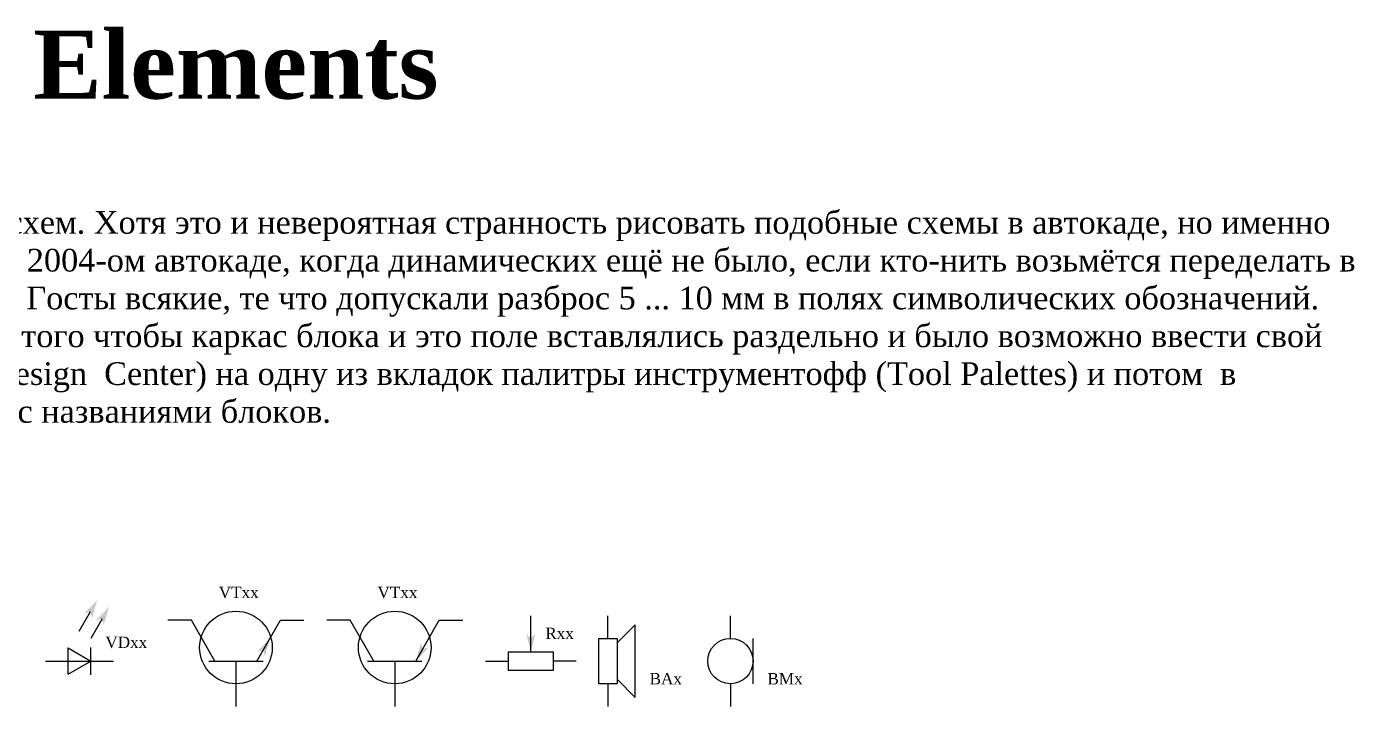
# Model space of a CAD drawing. Header units: millimetres. Extents: x 203 to 738, y -367 to 371.
# Drawn here: x 444.8 to 737.6, y 207 to 356.9 of the extents above; entities that cross this region are included whole.
import ezdxf

# ---------------------------------------------------------------- set-up
doc = ezdxf.new("R2010")
doc.units = ezdxf.units.MM

# ---------------------------------------------------------------- blocks, each defined once
blk = doc.blocks.new('Temp8')
for p, q in [((-5.1, 10.83), (-7.6, 6.5)), ((-2.5, 9.33), (-5, 5)), ((-5, -3), (-5, 3)), ((-15, 0), (0, 0)), ((-10, 2.89), (-5, 0)), ((-10, -2.89), (-10, 2.89)), ((-10, -2.89), (-5, 0))]:
    blk.add_line(p, q)
for points in [[(-3.6, 13.43), (-6.46, 10.46), (-4.73, 9.46), (-5.1, 10.83)], [(-1, 11.93), (-3.87, 8.96), (-2.13, 7.96), (-2.5, 9.33)]]:
    blk.add_solid(points)
blk = doc.blocks.new('Temp9')
for p, q in [((-9.81, 19), (-15, 19)), ((-4.62, 10), (-9.81, 19)), ((4.62, 10), (9.81, 19)), ((9.81, 19), (15, 19)), ((-6, 10), (6, 10)), ((0, 10), (0, 0))]:
    blk.add_line(p, q)
blk.add_circle((0, 13), 8)
blk.add_solid([(7.5, 14.99), (4.63, 12.03), (6.37, 11.03), (6, 12.39)])
blk = doc.blocks.new('Temp10')
for p, q in [((-9.81, 19), (-15, 19)), ((-4.62, 10), (-9.81, 19)), ((4.62, 10), (9.81, 19)), ((9.81, 19), (15, 19)), ((-6, 10), (6, 10)), ((0, 10), (0, 0))]:
    blk.add_line(p, q)
blk.add_circle((0, 13), 8)
blk.add_solid([(4.65, 10.05), (5.78, 14.02), (7.52, 13.02), (6.15, 12.65)])
blk = doc.blocks.new('Temp')
for p, q in [((-20, 0), (-15, 0)), ((0, 0), (-5, 0))]:
    blk.add_line(p, q)
blk.add_lwpolyline([(-15, -2), (-5, -2), (-5, 2), (-15, 2)], close=True)
blk = doc.blocks.new('Temp11')
blk.add_line((-10, 2), (-10, 10))
blk.add_solid([(-10, 2), (-11, 6), (-9, 6), (-10, 5)])
blk.add_blockref('Temp', (0, 0))
blk = doc.blocks.new('Temp13')
for p, q in [((0, -5), (0, 0)), ((2, -6), (6, -2)), ((6, -18), (6, -2)), ((2, -14), (6, -18)), ((0, -15), (0, -20)), ((6, -18), (6, -18))]:
    blk.add_line(p, q)
blk.add_lwpolyline([(-2, -5), (2, -5), (2, -15), (-2, -15)], close=True)
blk = doc.blocks.new('temp_MK6')
for p, q in [((0, -5), (0, 0)), ((5, -15), (5, -5)), ((0, -15), (0, -20))]:
    blk.add_line(p, q)
blk.add_circle((0, -10), 5)

msp = doc.modelspace()

# ---------------------------------------------------------------- block references
for name, p in [('Temp8', (464, 217)), ('Temp9', (491, 207)), ('Temp10', (526, 207)), ('Temp11', (566, 217)), ('Temp13', (573, 227)), ('temp_MK6', (600, 227))]:
    msp.add_blockref(name, p)

# ---------------------------------------------------------------- texts
at = {"attachment_point": 1}
for s, insert, char_height, width in [('{\\fTimes New Roman|b1|i0|c0|p18;Elements}', (446.3, 356), 15, 100.6954), ('{\\fTimes New Roman|b0|i0|c204|p18;Описание: Elements - полезняшка блоки электрических принципиальных схем. Хотя это и невероятная странность рисовать подобные схемы в автокаде, но именно\\P                   это многие и делают :) Блоки обычные статические, делались в 2004-ом автокаде, когда динамических ещё не было, если кто-нить возьмётся переделать в  \\P                   динамические буду только рад хотя и не уверен что это нужно. Госты всякие, те что допускали разброс 5 ... 10 мм в полях символических обозначений.\\P                   Все блоки содержат поле с номером DDxx и т.п. детальки. Для того чтобы каркас блока и это поле вставлялись раздельно и было возможно ввести свой\\P                   номер, блоки лучше всего перетянуть из центра управления (Design  Center) на одну из вкладок палитры инструментофф (Tool Palettes) и потом  в \\P                   свойствах выбрать Explode - Yes. Названия деталек совпадают с названиями блоков.\\P\\PAutoCad: 2004 и выше.}', (203, 316.22), 5, 544.459), ('{\\fTimes New Roman|b0|i0|c0|p18;VTxx}', (487.21, 233.4), 2.5, 9.5794), ('{\\fTimes New Roman|b0|i0|c0|p18;VTxx}', (522.2, 233.39), 2.5, 9.5794), ('{\\fTimes New Roman|b0|i0|c0|p18;Rxx}', (559.19, 224.37), 2.5, 7.037), ('{\\fTimes New Roman|b0|i0|c0|p18;VDxx}', (462.21, 222.4), 2.5, 9.5794), ('{\\fTimes New Roman|b0|i0|c204|p18;ВА\\fTimes New Roman|b0|i0|c0|p18;x}', (582.18, 214.37), 2.5, 7.0345), ('{\\fTimes New Roman|b0|i0|c204|p18;ВMx}', (608.16, 214.35), 2.5, 8.0833)]:
    msp.add_mtext(s, dxfattribs=dict(at, insert=insert, char_height=char_height, width=width))

doc.saveas('drawing.dxf')
